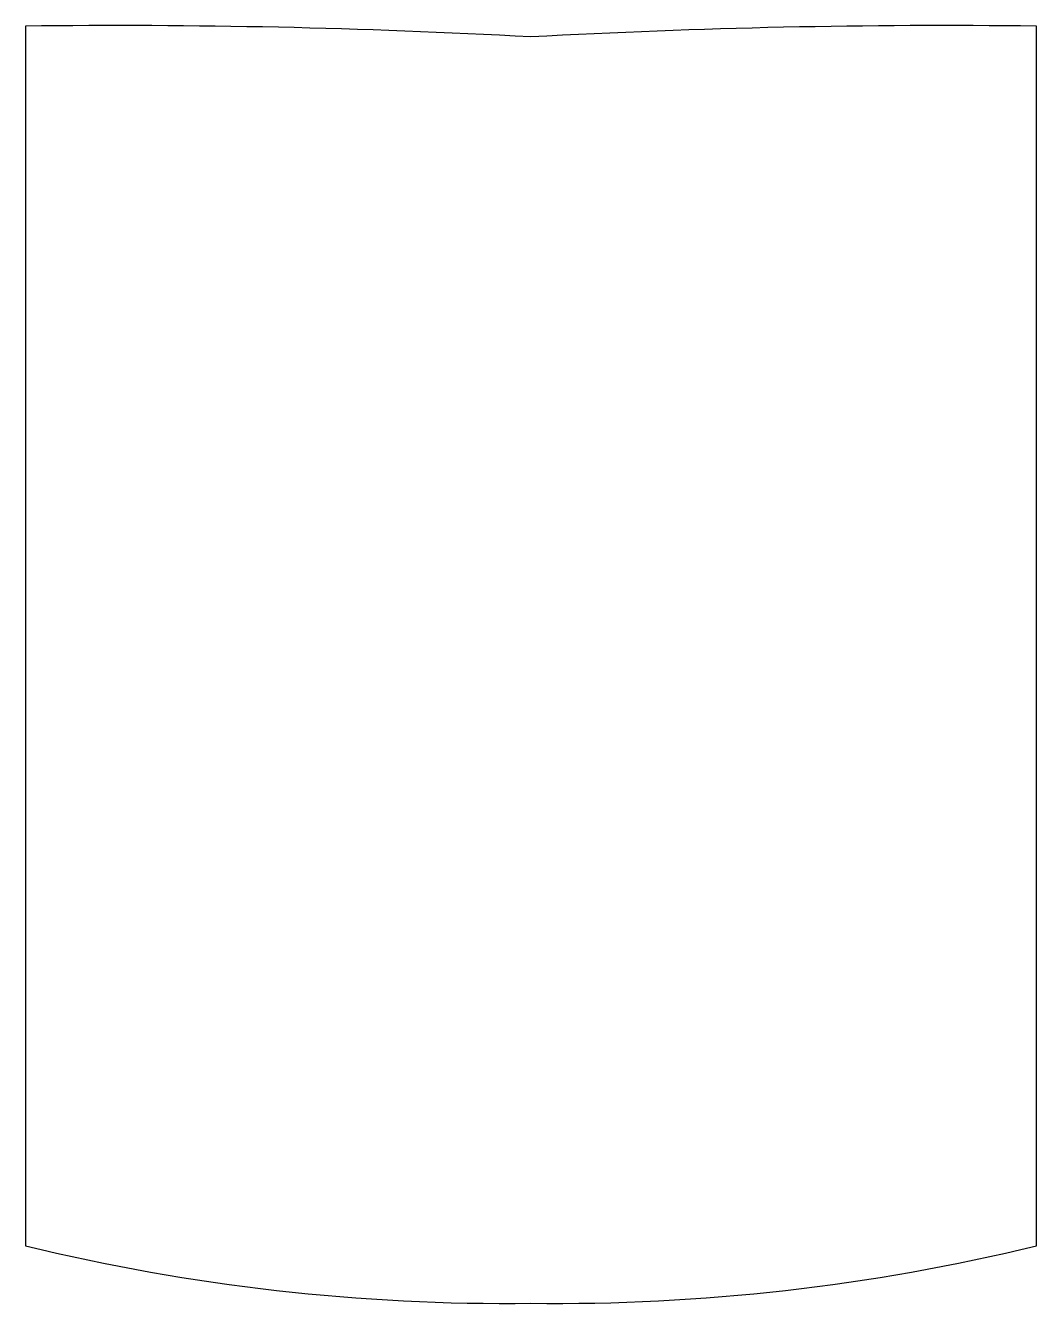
# Model space of a CAD drawing. Header units: inches. Extents: x 37.92 to 42.08, y 36.63 to 41.9.
import ezdxf

# ---------------------------------------------------------------- set-up
doc = ezdxf.new("R2010")
doc.units = ezdxf.units.IN
doc.header["$MEASUREMENT"] = 0
doc.layers.add('Default', color=7, linetype='Continuous', true_color=0x000000)

msp = doc.modelspace()

# ---------------------------------------------------------------- linework, layer by layer
at = {"layer": 'Default'}
msp.add_lwpolyline([(37.9167, 41.9002), (37.9167, 36.8716, 0.062424), (40, 36.635, 0.062424), (42.0833, 36.8716), (42.0833, 41.9002, 0.01669), (40, 41.8553, 0.01669)], format="xyb", close=True, dxfattribs=at)

doc.saveas('drawing.dxf')
